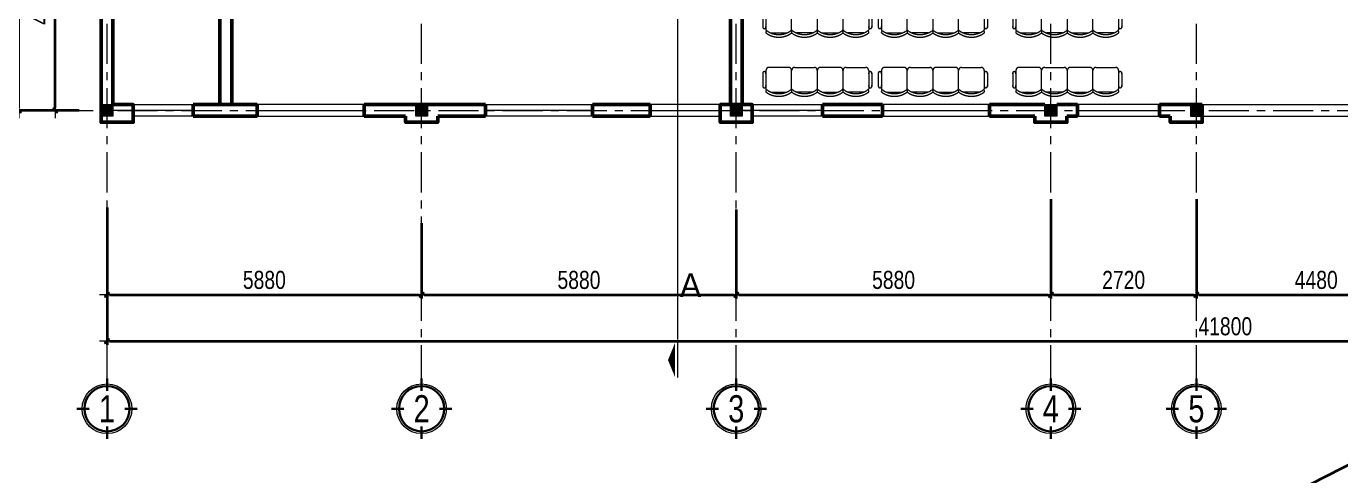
# Model space of a CAD drawing. Header units: millimetres. Extents: x 1109421 to 1726579, y -247837 to 144927.
# Drawn here: x 1134891 to 1159457, y -221788 to -213396 of the extents above; entities that cross this region are included whole.
import ezdxf
from ezdxf.enums import TextEntityAlignment as Align

# ---------------------------------------------------------------- set-up
doc = ezdxf.new("R2010")
doc.units = ezdxf.units.MM
doc.header["$LTSCALE"] = 600
doc.header["$MEASUREMENT"] = 0
for name, pattern in [('00_Hidden', [2.4, 1.6, -0.8]), ('CENTER', [2, 1.25, -0.25, 0.25, -0.25]), ('DASHED', [0.75, 0.5, -0.25]), ('HIDDEN', [0.375, 0.25, -0.125])]:
    doc.linetypes.add(name, pattern=pattern)
doc.layers.get('0').update_dxf_attribs({"lineweight": 0})
doc.layers.get('Defpoints').update_dxf_attribs({"lineweight": 0})
for name, color, linetype, lineweight in [('cat1', 30, 'Continuous', 50), ('cot', 40, 'Continuous', 13), ('dim', 144, 'Continuous', 13), ('LC ISO', 153, 'Continuous', 13), ('LC Khac', 4, 'Continuous', 9), ('LC MANH DUT', 35, 'HIDDEN', 5), ('Noi that', 35, 'Continuous', 9), ('PCCC - CHUA CHAY - ONG D80', 30, 'Continuous', 35), ('PCCC-BAO CHAY - DAY', 3, 'DASHED', 35), ('thay1', 63, 'Continuous', 18), ('truc', 76, 'CENTER', 9)]:
    doc.layers.add(name, color=color, linetype=linetype, lineweight=lineweight)
doc.styles.add('EG 1', font='VHAVANB.TTF')
doc.styles.add('HOATBIF', font='hoatbif.shx', dxfattribs={"width": 0.8})
doc.styles.add('LC 1', font='VHAVANB.TTF')
doc.styles.add('Tahoma', font='tahoma.ttf')
doc.dimstyles.new('1-135', dxfattribs={"dimscale": 135, "dimtxt": 2.5, "dimasz": 0.35, "dimexe": 0.5, "dimexo": 0, "dimgap": 0.8, "dimtad": 1, "dimdec": 0, "dimzin": 0, "dimdsep": 46, "dimtxsty": 'HOATBIF', "dimblk1": 'DOT', "dimblk2": 'DOT', "dimsah": 1, "dimcen": -1, "dimdle": 1, "dimclrd": 256, "dimclre": 256, "dimclrt": 4, "dimadec": 3, "dimazin": 2, "dimtfac": 0.333333, "dimtdec": 0, "dimtix": 1, "dimtmove": 2, "dimatfit": 3, "dimldrblk": 'DOT', "dimfxl": 1, "dimtvp": 0.833333, "dimtolj": 1, "dimtzin": 0, "dimarcsym": 0})

# ---------------------------------------------------------------- blocks, each defined once
blk = doc.blocks.new('DOT')
at = {"layer": 'dim'}
for p, q in [((-3, 0), (3, 0)), ((-1, -1), (1, 1))]:
    blk.add_line(p, q, dxfattribs=at)
blk.add_lwpolyline([(0.5, 1), (-1, -0.5), (-0.5, -1), (1, 0.5)], close=True, dxfattribs=at)
blk = doc.blocks.new('*D511')
at = {"layer": 'Defpoints', "color": 0, "transparency": 16777216}
for p in [(1137348, -188593), (1137796, -188593), (1137796, -192593)]:
    blk.add_point(p, dxfattribs=at)
at = {"layer": 'dim', "lineweight": -2, "transparency": 16777216}
for p, q in [((1137796, -188593), (1137280, -188593)), ((1137348, -192546), (1137348, -188640)), ((1137796, -192593), (1137280, -192593))]:
    blk.add_line(p, q, dxfattribs=at)
at = {"layer": 'dim', "lineweight": -2, "transparency": 16777216, "xscale": 47.25, "yscale": 47.25, "zscale": 47.25}
for p, rotation in [((1137348, -188593), 90), ((1137348, -192593), 270)]:
    blk.add_blockref('DOT', p, dxfattribs=dict(at, rotation=rotation))
at = {"layer": 'dim', "color": 4, "transparency": 16777216, "insert": (1137071, -190593), "char_height": 337.5, "attachment_point": 5, "rotation": 90, "style": 'HOATBIF'}
blk.add_mtext('\\A1;4000', dxfattribs=at)
blk = doc.blocks.new('_Dot')
at = {"color": 0, "linetype": 'ByBlock', "lineweight": -2}
blk.add_line((-0.5, 0), (-1, 0), dxfattribs=at)
at = {"color": 0, "linetype": 'ByBlock', "const_width": 0.5}
blk.add_lwpolyline([(-0.25, 0, 1), (0.25, 0, 1)], format="xyb", close=True, dxfattribs=at)
blk = doc.blocks.new('c330x450')
at = {"layer": 'cot', "ltscale": 2}
h = blk.add_hatch(color=256, dxfattribs=at)
h.dxf.hatch_style = 1
h.paths.add_polyline_path([(897343, 22412), (897563, 22412), (897563, 22632), (897343, 22632)])
blk.add_lwpolyline([(897343, 22412), (897563, 22412), (897563, 22632), (897343, 22632)], close=True, dxfattribs=at)
blk = doc.blocks.new('*D520')
at = {"layer": 'Defpoints', "color": 0, "transparency": 16777216}
for p in [(1136670, -180593), (1137796, -180593), (1137796, -192593)]:
    blk.add_point(p, dxfattribs=at)
at = {"layer": 'dim', "lineweight": -2, "transparency": 16777216}
for p, q in [((1137796, -180593), (1136603, -180593)), ((1136670, -192546), (1136670, -180640)), ((1137796, -192593), (1136603, -192593))]:
    blk.add_line(p, q, dxfattribs=at)
at = {"layer": 'dim', "lineweight": -2, "transparency": 16777216, "xscale": 47.25, "yscale": 47.25, "zscale": 47.25}
for p, rotation in [((1136670, -180593), 90), ((1136670, -192593), 270)]:
    blk.add_blockref('DOT', p, dxfattribs=dict(at, rotation=rotation))
at = {"layer": 'dim', "color": 4, "transparency": 16777216, "insert": (1136393, -186593), "char_height": 337.5, "attachment_point": 5, "rotation": 90, "style": 'HOATBIF'}
blk.add_mtext('\\A1;12000', dxfattribs=at)
blk = doc.blocks.new('KyHieu TrucDinhVi')
at = {"color": 7, "lineweight": 30}
for p, q in [((0, 2.36), (0, 4)), ((-2.36, 0), (-4, 0)), ((2.36, 0), (4, 0)), ((0, -2.36), (0, -4))]:
    blk.add_line(p, q, dxfattribs=at)
blk.add_circle((0, 0), 3.3)
blk.add_circle((0, 0), 3, dxfattribs=at)
at = {"ltscale": 20, "style": 'Tahoma'}
blk.add_attdef('AA', text='', height=3, dxfattribs=at).set_placement((0, 0), align=Align.MIDDLE_CENTER)
blk = doc.blocks.new('*D525')
at = {"layer": 'Defpoints', "color": 0, "transparency": 16777216}
for p in [(1138316, -194701), (1144196, -194701), (1144196, -196037)]:
    blk.add_point(p, dxfattribs=at)
at = {"layer": 'dim', "lineweight": -2, "transparency": 16777216}
for p, q in [((1138316, -194701), (1138316, -196104)), ((1144196, -194701), (1144196, -196104)), ((1138363, -196037), (1144148, -196037))]:
    blk.add_line(p, q, dxfattribs=at)
at = {"layer": 'dim', "lineweight": -2, "transparency": 16777216, "xscale": 47.25, "yscale": 47.25, "zscale": 47.25, "rotation": 180}
blk.add_blockref('DOT', (1138316, -196037), dxfattribs=at)
at = {"layer": 'dim', "lineweight": -2, "transparency": 16777216, "xscale": 47.25, "yscale": 47.25, "zscale": 47.25}
blk.add_blockref('DOT', (1144196, -196037), dxfattribs=at)
at = {"layer": 'dim', "color": 4, "transparency": 16777216, "insert": (1141256, -195760), "char_height": 337.5, "attachment_point": 5, "style": 'HOATBIF'}
blk.add_mtext('\\A1;5880', dxfattribs=at)
blk = doc.blocks.new('*D526')
at = {"layer": 'Defpoints', "color": 0, "transparency": 16777216}
for p in [(1150076, -194442), (1144196, -194701), (1150076, -196037)]:
    blk.add_point(p, dxfattribs=at)
at = {"layer": 'dim', "lineweight": -2, "transparency": 16777216}
for p, q in [((1150076, -194442), (1150076, -196104)), ((1144196, -194701), (1144196, -196104)), ((1144243, -196037), (1150028, -196037))]:
    blk.add_line(p, q, dxfattribs=at)
at = {"layer": 'dim', "lineweight": -2, "transparency": 16777216, "xscale": 47.25, "yscale": 47.25, "zscale": 47.25, "rotation": 180}
blk.add_blockref('DOT', (1144196, -196037), dxfattribs=at)
at = {"layer": 'dim', "lineweight": -2, "transparency": 16777216, "xscale": 47.25, "yscale": 47.25, "zscale": 47.25}
blk.add_blockref('DOT', (1150076, -196037), dxfattribs=at)
at = {"layer": 'dim', "color": 4, "transparency": 16777216, "insert": (1147136, -195760), "char_height": 337.5, "attachment_point": 5, "style": 'HOATBIF'}
blk.add_mtext('\\A1;5880', dxfattribs=at)
blk = doc.blocks.new('*D527')
at = {"layer": 'Defpoints', "color": 0, "transparency": 16777216}
for p in [(1155956, -194249), (1150076, -194442), (1155956, -196037)]:
    blk.add_point(p, dxfattribs=at)
at = {"layer": 'dim', "lineweight": -2, "transparency": 16777216}
for p, q in [((1155956, -194249), (1155956, -196104)), ((1150076, -194442), (1150076, -196104)), ((1150123, -196037), (1155908, -196037))]:
    blk.add_line(p, q, dxfattribs=at)
at = {"layer": 'dim', "lineweight": -2, "transparency": 16777216, "xscale": 47.25, "yscale": 47.25, "zscale": 47.25, "rotation": 180}
blk.add_blockref('DOT', (1150076, -196037), dxfattribs=at)
at = {"layer": 'dim', "lineweight": -2, "transparency": 16777216, "xscale": 47.25, "yscale": 47.25, "zscale": 47.25}
blk.add_blockref('DOT', (1155956, -196037), dxfattribs=at)
at = {"layer": 'dim', "color": 4, "transparency": 16777216, "insert": (1153016, -195760), "char_height": 337.5, "attachment_point": 5, "style": 'HOATBIF'}
blk.add_mtext('\\A1;5880', dxfattribs=at)
blk = doc.blocks.new('*D528')
at = {"layer": 'Defpoints', "color": 0, "transparency": 16777216}
for p in [(1155956, -194249), (1158676, -194249), (1158676, -196037)]:
    blk.add_point(p, dxfattribs=at)
at = {"layer": 'dim', "lineweight": -2, "transparency": 16777216}
for p, q in [((1155956, -194249), (1155956, -196104)), ((1158676, -194249), (1158676, -196104)), ((1156003, -196037), (1158628, -196037))]:
    blk.add_line(p, q, dxfattribs=at)
at = {"layer": 'dim', "lineweight": -2, "transparency": 16777216, "xscale": 47.25, "yscale": 47.25, "zscale": 47.25, "rotation": 180}
blk.add_blockref('DOT', (1155956, -196037), dxfattribs=at)
at = {"layer": 'dim', "lineweight": -2, "transparency": 16777216, "xscale": 47.25, "yscale": 47.25, "zscale": 47.25}
blk.add_blockref('DOT', (1158676, -196037), dxfattribs=at)
at = {"layer": 'dim', "color": 4, "transparency": 16777216, "insert": (1157316, -195760), "char_height": 337.5, "attachment_point": 5, "style": 'HOATBIF'}
blk.add_mtext('\\A1;2720', dxfattribs=at)
blk = doc.blocks.new('*D529')
at = {"layer": 'Defpoints', "color": 0, "transparency": 16777216}
for p in [(1158676, -194249), (1163156, -194472), (1163156, -196037)]:
    blk.add_point(p, dxfattribs=at)
at = {"layer": 'dim', "lineweight": -2, "transparency": 16777216}
for p, q in [((1158676, -194249), (1158676, -196104)), ((1163156, -194472), (1163156, -196104)), ((1158723, -196037), (1163108, -196037))]:
    blk.add_line(p, q, dxfattribs=at)
at = {"layer": 'dim', "lineweight": -2, "transparency": 16777216, "xscale": 47.25, "yscale": 47.25, "zscale": 47.25, "rotation": 180}
blk.add_blockref('DOT', (1158676, -196037), dxfattribs=at)
at = {"layer": 'dim', "lineweight": -2, "transparency": 16777216, "xscale": 47.25, "yscale": 47.25, "zscale": 47.25}
blk.add_blockref('DOT', (1163156, -196037), dxfattribs=at)
at = {"layer": 'dim', "color": 4, "transparency": 16777216, "insert": (1160916, -195760), "char_height": 337.5, "attachment_point": 5, "style": 'HOATBIF'}
blk.add_mtext('\\A1;4480', dxfattribs=at)
blk = doc.blocks.new('*D533')
at = {"layer": 'Defpoints', "color": 0, "transparency": 16777216}
for p in [(1138316, -194407), (1180116, -194407), (1180116, -196902)]:
    blk.add_point(p, dxfattribs=at)
at = {"layer": 'dim', "lineweight": -2, "transparency": 16777216}
for p, q in [((1138316, -194407), (1138316, -196970)), ((1180116, -194407), (1180116, -196970)), ((1138363, -196902), (1180068, -196902))]:
    blk.add_line(p, q, dxfattribs=at)
at = {"layer": 'dim', "lineweight": -2, "transparency": 16777216, "xscale": 47.25, "yscale": 47.25, "zscale": 47.25, "rotation": 180}
blk.add_blockref('DOT', (1138316, -196902), dxfattribs=at)
at = {"layer": 'dim', "lineweight": -2, "transparency": 16777216, "xscale": 47.25, "yscale": 47.25, "zscale": 47.25}
blk.add_blockref('DOT', (1180116, -196902), dxfattribs=at)
at = {"layer": 'dim', "color": 4, "transparency": 16777216, "insert": (1159216, -196626), "char_height": 337.5, "attachment_point": 5, "style": 'HOATBIF'}
blk.add_mtext('\\A1;41800', dxfattribs=at)
blk = doc.blocks.new('*U584')
at = {"layer": 'LC Khac', "color": 1, "ltscale": 2}
for p, q in [((0, 485), (0, 0)), ((0, -15862), (0, -16347))]:
    blk.add_line(p, q, dxfattribs=at)
for points in [[(134, 243, 0, 471, 0), (37, 243, 275, 275, 0)], [(134, -16104, 0, 471, 0), (37, -16104, 275, 275, 0)]]:
    blk.add_lwpolyline(points, format="xyseb", dxfattribs=at)
at = {"layer": 'LC MANH DUT', "ltscale": 200}
blk.add_line((0, -49), (0, -15818), dxfattribs=at)
at = {"ltscale": 2, "style": 'LC 1'}
for p in [(-179, 243), (-179, -16104)]:
    blk.add_attdef('LC', text='', height=330, dxfattribs=at).set_placement(p, align=Align.MIDDLE_CENTER)
blk = doc.blocks.new('dfdfdffđ')
at = {"layer": 'Noi that', "linetype": '00_Hidden'}
for p, q in [((954197, -6316), (954197, -6571)), ((954257, -6273), (954257, -6613)), ((954677, -6213), (954317, -6213)), ((954737, -6613), (954737, -6273)), ((954737, -6613), (954737, -6273)), ((954797, -6213), (955157, -6213)), ((955217, -6273), (955217, -6613)), ((955217, -6273), (955217, -6613)), ((955637, -6213), (955277, -6213)), ((955697, -6613), (955697, -6273)), ((955697, -6613), (955697, -6273)), ((955757, -6213), (956117, -6213)), ((956177, -6273), (956177, -6613)), ((956237, -6316), (956237, -6571)), ((954348, -6673), (954646, -6673)), ((955126, -6673), (954828, -6673)), ((955308, -6673), (955606, -6673)), ((956086, -6673), (955788, -6673))]:
    blk.add_line(p, q, dxfattribs=at)
for centre, radius, start, end in [((954227, -6324), 31.2, 343.7398, 196.2602), ((954317, -6273), 60, 90, 180), ((954677, -6273), 60, 0, 90), ((954797, -6273), 60, 90, 180), ((955157, -6273), 60, 0, 90), ((955277, -6273), 60, 90, 180), ((955637, -6273), 60, 0, 90), ((955757, -6273), 60, 90, 180), ((956117, -6273), 60, 0, 90), ((956207, -6324), 31.2, 343.7398, 196.2602), ((954227, -6562), 31.2, 163.7398, 16.2602), ((954317, -6613), 60, 180, 207.5844), ((954677, -6613), 60, 332.4156, 0), ((954797, -6613), 60, 180, 207.5844), ((955157, -6613), 60, 332.4156, 0), ((955277, -6613), 60, 180, 207.5844), ((955637, -6613), 60, 332.4156, 0), ((955757, -6613), 60, 180, 207.5844), ((956117, -6613), 60, 332.4156, 0), ((956207, -6562), 31.2, 163.7398, 16.2602), ((954275, -6660), 21.9, 57.9726, 216.6901), ((954497, -6353), 400, 233.1301, 306.8699), ((954497, -6310), 393, 237.5758, 302.4242), ((954720, -6660), 21.9, 323.3099, 122.0274), ((954755, -6660), 21.9, 57.9726, 216.6901), ((954977, -6353), 400, 233.1301, 306.8699), ((954977, -6310), 393, 237.5758, 302.4242), ((955200, -6660), 21.9, 323.3099, 122.0274), ((955235, -6660), 21.9, 57.9726, 216.6901), ((955457, -6353), 400, 233.1301, 306.8699), ((955457, -6310), 393, 237.5758, 302.4242), ((955680, -6660), 21.9, 323.3099, 122.0274), ((955715, -6660), 21.9, 57.9726, 216.6901), ((955937, -6353), 400, 233.1301, 306.8699), ((955937, -6310), 393, 237.5758, 302.4242), ((956160, -6660), 21.9, 323.3099, 122.0274)]:
    blk.add_arc(centre, radius, start, end, dxfattribs=at)
blk = doc.blocks.new('A$Ce210b8fe')
at = {"layer": 'cat1'}
for p, q in [((5196.6, 9628.1), (5196.6, 14318.1)), ((5416.6, 9628.1), (5416.6, 14318.1)), ((2976.6, 9408.1), (2976.6, 13918.1)), ((3196.6, 9628.1), (3196.6, 13918.1)), ((14736.6, 13818.1), (14736.6, 9628.1)), ((14956.6, 13818.1), (14956.6, 9628.1)), ((4696.6, 9628.1), (4696.6, 9408.1)), ((4696.6, 9628.1), (5891.6, 9628.1)), ((5891.6, 9628.1), (5891.6, 9408.1)), ((7891.6, 9628.1), (7891.6, 9408.1)), ((7891.6, 9628.1), (10161.6, 9628.1)), ((10161.6, 9628.1), (10161.6, 9408.1)), ((12161.6, 9628.1), (12161.6, 9408.1)), ((12161.6, 9628.1), (13236.6, 9628.1)), ((13236.6, 9408.1), (13236.6, 9628.1)), ((16456.6, 9408.1), (16456.6, 9628.1)), ((16456.6, 9628.1), (17581.6, 9628.1)), ((17581.6, 9628.1), (17581.6, 9408.1)), ((19581.6, 9628.1), (19581.6, 9408.1)), ((19581.6, 9628.1), (20616.6, 9628.1)), ((19581.6, 9628.1), (20616.6, 9628.1)), ((20836.6, 9628.1), (21226.6, 9628.1)), ((21226.6, 9628.1), (21226.6, 9408.1)), ((22756.6, 9628.1), (22756.6, 9408.1)), ((22756.6, 9628.1), (23556.6, 9628.1)), ((23556.6, 9628.1), (23556.6, 9408.1)), ((4696.6, 9408.1), (5891.6, 9408.1)), ((7891.6, 9408.1), (8666.6, 9408.1)), ((9266.6, 9408.1), (10161.6, 9408.1)), ((12161.6, 9408.1), (13236.6, 9408.1)), ((16456.6, 9408.1), (17581.6, 9408.1)), ((19581.6, 9408.1), (20426.6, 9408.1)), ((21026.6, 9408.1), (21226.6, 9408.1)), ((22756.6, 9408.1), (22956.6, 9408.1))]:
    blk.add_line(p, q, dxfattribs=at)
for points in [[(3576.6, 9408.1), (3576.6, 9628.1), (3196.6, 9628.1)], [(14546.6, 9408.1), (14546.6, 9628.1), (15146.6, 9628.1), (15146.6, 9408.1)], [(2976.6, 9408.1), (2976.6, 9298.1), (3576.6, 9298.1), (3576.6, 9408.1)], [(8666.6, 9408.1), (8666.6, 9298.1), (9266.6, 9298.1), (9266.6, 9408.1)], [(14546.6, 9408.1), (14546.6, 9298.1), (15146.6, 9298.1), (15146.6, 9408.1)], [(20426.6, 9408.1), (20426.6, 9298.1), (21026.6, 9298.1), (21026.6, 9408.1)], [(22956.6, 9408.1), (22956.6, 9298.1), (23556.6, 9298.1), (23556.6, 9408.1)]]:
    blk.add_lwpolyline(points, dxfattribs=at)
at = {"layer": 'thay1'}
for p, q in [((23556.6, 9628.1), (27816.6, 9628.1)), ((4696.6, 9518.1), (3196.6, 9518.1)), ((5891.6, 9518.1), (7891.6, 9518.1)), ((12161.6, 9518.1), (10161.6, 9518.1)), ((13236.6, 9518.1), (14736.6, 9518.1)), ((16456.6, 9518.1), (14956.6, 9518.1)), ((17581.6, 9518.1), (19581.6, 9518.1)), ((21226.6, 9518.1), (22756.6, 9518.1)), ((23556.6, 9408.1), (27816.6, 9408.1))]:
    blk.add_line(p, q, dxfattribs=at)
for points in [[(3576.6, 9628.1), (4696.6, 9628.1), (4696.6, 9408.1), (3576.6, 9408.1)], [(5891.6, 9408.1), (7891.6, 9408.1), (7891.6, 9628.1), (5891.6, 9628.1)], [(12161.6, 9408.1), (10161.6, 9408.1), (10161.6, 9628.1), (12161.6, 9628.1)], [(13236.6, 9408.1), (14546.6, 9408.1), (14546.6, 9628.1), (13236.6, 9628.1)], [(16456.6, 9408.1), (15146.6, 9408.1), (15146.6, 9628.1), (16456.6, 9628.1)], [(17581.6, 9408.1), (19581.6, 9408.1), (19581.6, 9628.1), (17581.6, 9628.1)], [(21226.6, 9408.1), (22756.6, 9408.1), (22756.6, 9628.1), (21226.6, 9628.1)]]:
    blk.add_lwpolyline(points, close=True, dxfattribs=at)
at = {"layer": 'truc'}
for p, q in [((3086.6, 4385.8), (3086.6, 26962)), ((8966.6, 4385.8), (8966.6, 26962)), ((14846.6, 4385.8), (14846.6, 26962)), ((20726.6, 4385.8), (20726.6, 26962)), ((23446.6, 4385.8), (23446.6, 26962)), ((879.3, 9518.1), (47850, 9518.1))]:
    blk.add_line(p, q, dxfattribs=at)
ref = blk.add_blockref('*U584', (13751.4, 26597.1), dxfattribs=dict(xscale=-1.35, yscale=1.35, zscale=1.35))
ref.add_attrib('LC', 'A', dxfattribs={"ltscale": 2, "height": 445.5, "style": 'LC 1'}).set_placement((13992.5, 6254.3), align=Align.MIDDLE_CENTER)
ref.add_attrib('LC', 'A', dxfattribs={"ltscale": 2, "height": 445.5, "style": 'LC 1'}).set_placement((13992.7, 26924.8), align=Align.MIDDLE_CENTER)
at = {"layer": 'cat1'}
for name, p in [('dfdfdffđ', (-938855.1, 17638.7)), ('dfdfdffđ', (-936695, 17638.7)), ('dfdfdffđ', (-934183.9, 17638.7)), ('dfdfdffđ', (-938855.1, 16535.3)), ('dfdfdffđ', (-936695, 16535.3)), ('dfdfdffđ', (-934183.9, 16535.3)), ('c330x450', (-874006.7, -13003.8))]:
    blk.add_blockref(name, p, dxfattribs=at)
at = {"layer": 'cat1', "xscale": -1, "rotation": 180}
for p in [(-894366.7, 32039.9), (-888486.7, 32039.9), (-882606.7, 32039.9), (-876726.7, 32039.9)]:
    blk.add_blockref('c330x450', p, dxfattribs=at)
at = {"layer": 'LC ISO'}
ref = blk.add_blockref('KyHieu TrucDinhVi', (3086.6, 3946.9), dxfattribs=dict(at, xscale=140.8352653944289, yscale=140.8352653944289, zscale=140.8352653944289))
ref.add_attrib('AA', '1', dxfattribs={"layer": '0', "ltscale": 20, "height": 507, "style": 'EG 1', "width": 0.8}).set_placement((3086.6, 3946.9), align=Align.MIDDLE_CENTER)
ref = blk.add_blockref('KyHieu TrucDinhVi', (8966.6, 3946.9), dxfattribs=dict(at, xscale=140.8352653944289, yscale=140.8352653944289, zscale=140.8352653944289))
ref.add_attrib('AA', '2', dxfattribs={"layer": '0', "ltscale": 20, "height": 507, "style": 'EG 1', "width": 0.8}).set_placement((8966.6, 3946.9), align=Align.MIDDLE_CENTER)
ref = blk.add_blockref('KyHieu TrucDinhVi', (14846.6, 3946.9), dxfattribs=dict(at, xscale=140.8352653944289, yscale=140.8352653944289, zscale=140.8352653944289))
ref.add_attrib('AA', '3', dxfattribs={"layer": '0', "ltscale": 20, "height": 507, "style": 'EG 1', "width": 0.8}).set_placement((14846.6, 3946.9), align=Align.MIDDLE_CENTER)
ref = blk.add_blockref('KyHieu TrucDinhVi', (20726.6, 3946.9), dxfattribs=dict(at, xscale=140.8352653944289, yscale=140.8352653944289, zscale=140.8352653944289))
ref.add_attrib('AA', '4', dxfattribs={"layer": '0', "ltscale": 20, "height": 507, "style": 'EG 1', "width": 0.8}).set_placement((20726.6, 3946.9), align=Align.MIDDLE_CENTER)
ref = blk.add_blockref('KyHieu TrucDinhVi', (23446.6, 3946.9), dxfattribs=dict(at, xscale=140.8352653944289, yscale=140.8352653944289, zscale=140.8352653944289))
ref.add_attrib('AA', '5', dxfattribs={"layer": '0', "ltscale": 20, "height": 507, "style": 'EG 1', "width": 0.8}).set_placement((23446.6, 3946.9), align=Align.MIDDLE_CENTER)
at = {"layer": 'dim'}
for base, p2, picture, middle in [((1441.2, 21518.1), (2567.4, 21518.1), '*D520', (1164.5, 15518.1)), ((2118.9, 13518.1), (2567.4, 13518.1), '*D511', (1842.2, 11518.1))]:
    dim = blk.add_linear_dim(base=base, p1=(2567.4, 9518.1), p2=p2, angle=90, dimstyle='1-135', dxfattribs=at)
    dim.commit()
    dim.dimension.update_dxf_attribs({"geometry": picture, "text_midpoint": middle, "insert": (-1135228.9, 202111)})
for base, p1, p2, picture, middle in [((20726.6, 6074.4), (14846.6, 7669.2), (20726.6, 7861.5), '*D527', (17786.6, 6351.2)), ((23446.6, 6074.4), (20726.6, 7861.5), (23446.6, 7861.5), '*D528', (22086.6, 6351.2)), ((27926.6, 6074.4), (23446.6, 7861.5), (27926.6, 7639.3), '*D529', (25686.6, 6351.2)), ((44886.6, 5208.7), (3086.6, 7703.5), (44886.6, 7703.5), '*D533', (23986.6, 5485.4)), ((14846.6, 6074.4), (8966.6, 7409.7), (14846.6, 7669.2), '*D526', (11906.6, 6351.2)), ((8966.6, 6074.4), (3086.6, 7409.7), (8966.6, 7409.7), '*D525', (6026.6, 6351.2))]:
    dim = blk.add_linear_dim(base=base, p1=p1, p2=p2, dimstyle='1-135', dxfattribs=at)
    dim.commit()
    dim.dimension.update_dxf_attribs({"geometry": picture, "text_midpoint": middle, "insert": (-1135228.9, 202111)})

msp = doc.modelspace()

# ---------------------------------------------------------------- block references
at = {"layer": 'PCCC-BAO CHAY - DAY'}
msp.add_blockref('A$Ce210b8fe', (1133313.2, -224485.4), dxfattribs=at)

# ---------------------------------------------------------------- next in the draw order: linework, layer by layer
at = {"layer": 'PCCC - CHUA CHAY - ONG D80'}
msp.add_lwpolyline([(1111479.3, -246129.6), (1403985.6, -96912)], dxfattribs=at)

doc.saveas('drawing.dxf')
